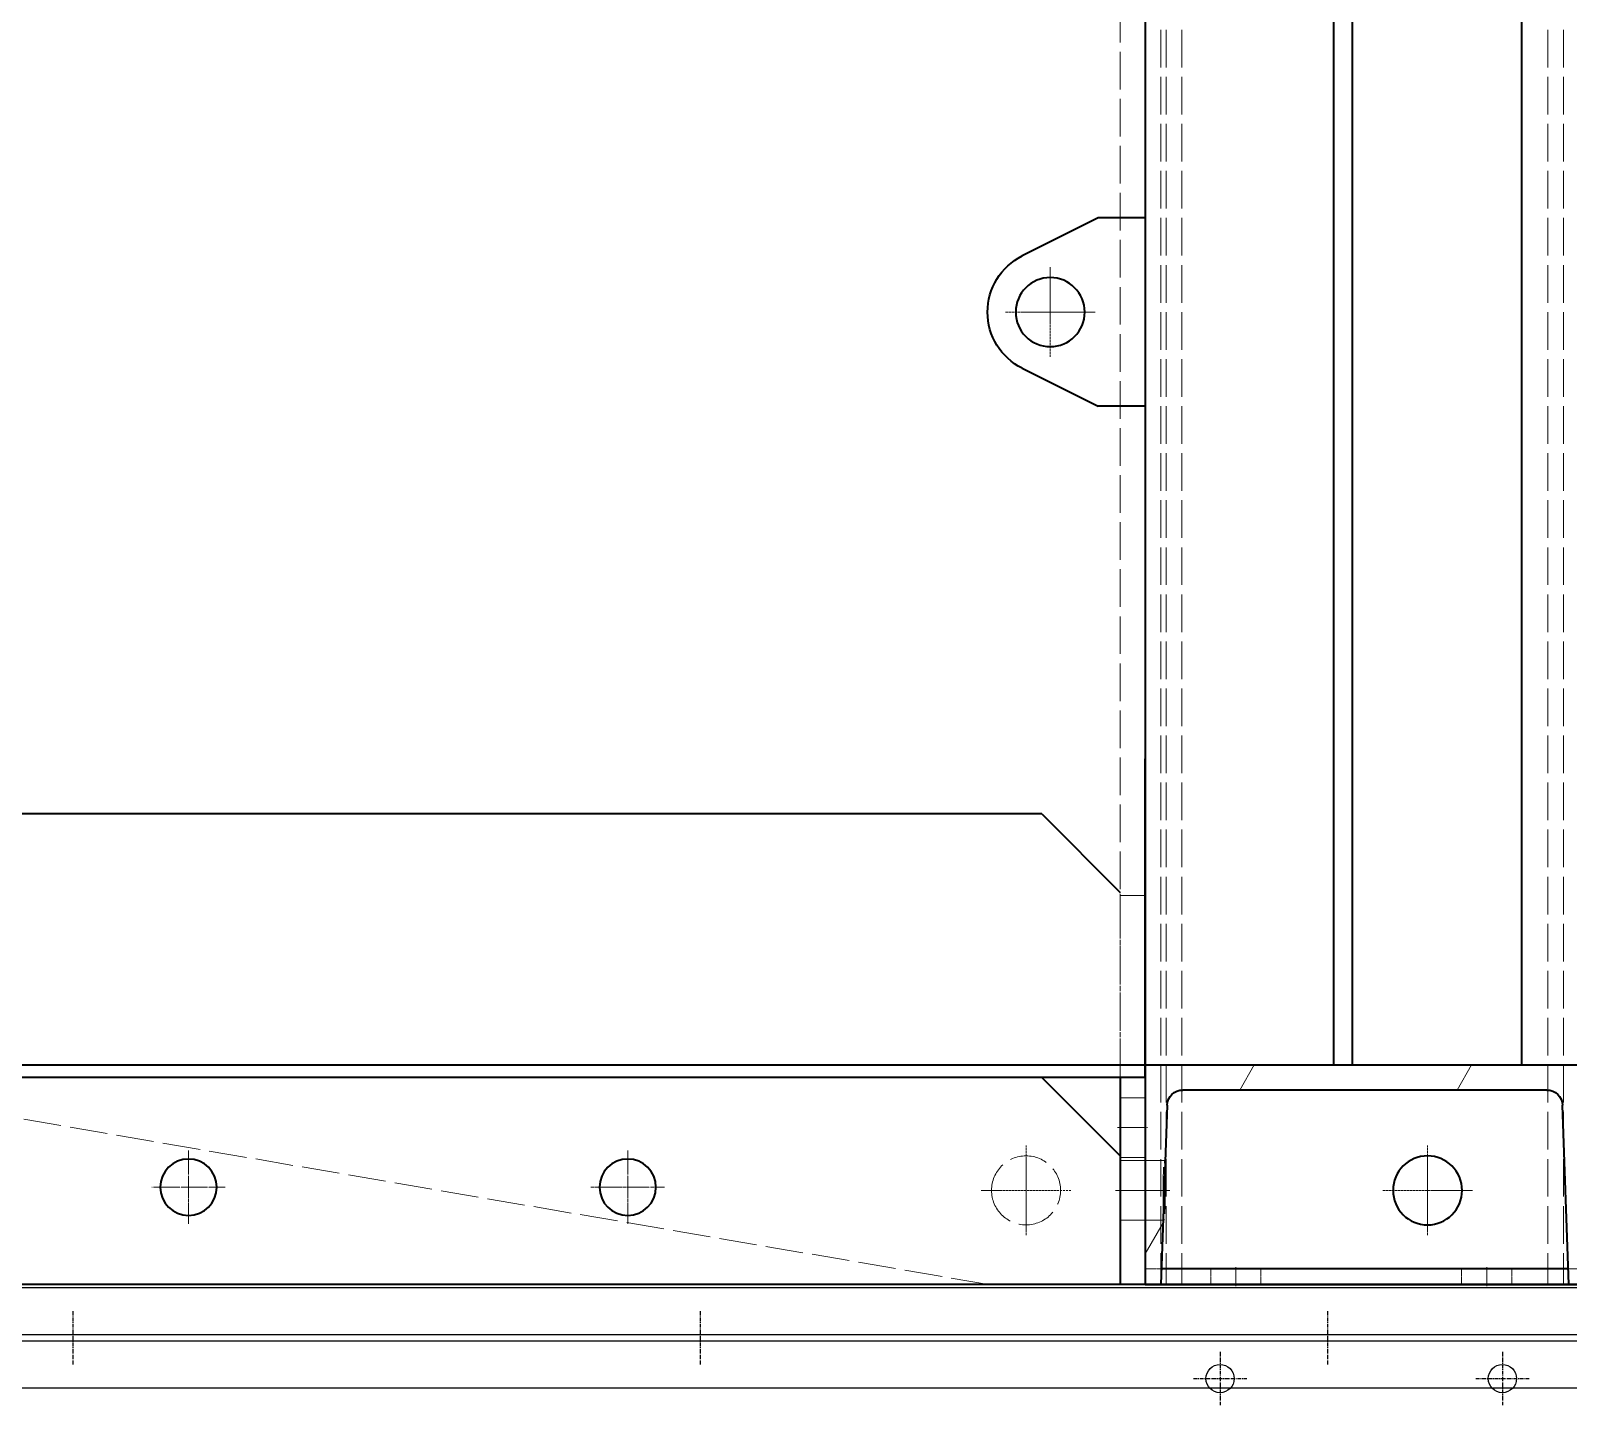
# Model space of a CAD drawing. Header units: millimetres. Extents: x 2773 to 32180, y 2797 to 23592.
# Drawn here: x 13523.5 to 14013.7, y 10016 to 10454.2 of the extents above; entities that cross this region are included whole.
import ezdxf

# ---------------------------------------------------------------- set-up
doc = ezdxf.new("R2010")
doc.units = ezdxf.units.MM
for name, pattern in [('CENTER', [2, 1.25, -0.25, 0.25, -0.25]), ('DASHDOT', [18.5, 12, -3, 0.5, -3]), ('DASHED', [15, 12, -3])]:
    doc.linetypes.add(name, pattern=pattern)
doc.layers.add('center', color=1, linetype='CENTER')

# ---------------------------------------------------------------- blocks, each defined once
blk = doc.blocks.new('A$C55E021B5')
at = {"color": 7, "linetype": 'DASHED', "lineweight": 13}
for p, q in [((586.65, 2140.5), (586.65, 0.5)), ((591.64, 2140.5), (591.64, 0.5)), ((708.36, 2140.5), (708.36, 0.5)), ((713.35, 2140.5), (713.35, 0.5)), ((715, 2140.5), (715, 0.5)), ((720, 1968.48), (720, 172.52)), ((720, 168.07), (720, 1070.5)), ((728, 66.5), (728, 1070.5)), ((770, 0.5), (1362, 101.88))]:
    blk.add_line(p, q, dxfattribs=at)
at = {"color": 7, "lineweight": 35}
for p, q in [((720, 936.5), (720, 70.5)), ((660, 560.85), (660, 70.5)), ((654, 450.11), (654, 70.5)), ((600, 403.04), (600, 70.5)), ((753, 150.5), (1337, 150.5)), ((1370, 70.5), (720, 70.5)), ((720, 66.5), (1370, 66.5)), ((753, 66.5), (1337, 66.5)), ((728, 0.5), (1362, 0.5))]:
    blk.add_line(p, q, dxfattribs=at)
at = {"color": 7, "lineweight": 35, "ltscale": 0.025}
for p, q in [((720, 340.5), (735, 340.5)), ((720, 280.5), (735, 280.5))]:
    blk.add_line(p, q, dxfattribs=at)
at = {"color": 7, "linetype": 'DASHED', "lineweight": 13, "ltscale": 0.1}
blk.add_line((720, 340.5), (720, 280.5), dxfattribs=at)
at = {"color": 7, "lineweight": 35, "ltscale": 0.045137}
for p, q in [((735, 340.5), (759.22, 328.39)), ((759.22, 292.61), (735, 280.5))]:
    blk.add_line(p, q, dxfattribs=at)
at = {"color": 7, "linetype": 'DASHDOT', "lineweight": 13, "ltscale": 0.047667}
for p, q in [((750.28, 324.8), (750.28, 296.2)), ((735.98, 310.5), (764.58, 310.5)), ((630, 44.8), (630, 16.2)), ((758, 44.8), (758, 16.2)), ((615.7, 30.5), (644.3, 30.5)), ((743.7, 30.5), (772.3, 30.5))]:
    blk.add_line(p, q, dxfattribs=at)
at = {"color": 7, "lineweight": 35, "ltscale": 0.17003}
blk.add_line((720, 172.52), (720, 70.5), dxfattribs=at)
at = {"color": 7, "lineweight": 35, "ltscale": 0.16261}
blk.add_line((720, 70.5), (720, 168.07), dxfattribs=at)
at = {"color": 7, "lineweight": 35, "ltscale": 0.058926}
for p, q in [((753, 150.5), (728, 125.5)), ((753, 66.5), (728, 41.5))]:
    blk.add_line(p, q, dxfattribs=at)
at = {"color": 7, "linetype": 'DASHED', "lineweight": 13, "ltscale": 0.013333}
for p, q in [((720, 124.51), (728, 124.51)), ((728, 60), (720, 60)), ((728, 41), (720, 41)), ((720, 40), (728, 40)), ((720, 21), (728, 21))]:
    blk.add_line(p, q, dxfattribs=at)
at = {"color": 7, "linetype": 'DASHED', "lineweight": 13, "ltscale": 0.14}
blk.add_line((728, 41.5), (728, 125.5), dxfattribs=at)
at = {"color": 7, "lineweight": 35, "ltscale": 0.233334}
for p, q in [((720, 70.5), (580, 70.5)), ((580, 0.5), (720, 0.5)), ((720, 0.5), (580, 0.5)), ((720, 0.5), (580, 0.5))]:
    blk.add_line(p, q, dxfattribs=at)
at = {"color": 7, "linetype": 'DASHED', "lineweight": 13, "ltscale": 0.09}
blk.add_line((600, 70.5), (654, 70.5), dxfattribs=at)
at = {"color": 7, "lineweight": 13, "ltscale": 0.015396}
for p, q in [((620.58, 62.5), (615.97, 70.5)), ((689.87, 62.5), (685.25, 70.5))]:
    blk.add_line(p, q, dxfattribs=at)
at = {"color": 7, "linetype": 'DASHED', "lineweight": 13, "ltscale": 0.01}
blk.add_line((654, 70.5), (660, 70.5), dxfattribs=at)
at = {"color": 7, "linetype": 'DASHED', "lineweight": 13, "ltscale": 0.116667}
blk.add_line((720, 70.5), (720, 0.5), dxfattribs=at)
at = {"color": 7, "lineweight": 35, "ltscale": 0.116667}
blk.add_line((720, 70.5), (720, 0.5), dxfattribs=at)
at = {"color": 7, "lineweight": 35, "ltscale": 0.006667}
blk.add_line((720, 66.5), (720, 70.5), dxfattribs=at)
at = {"color": 7, "linetype": 'DASHED', "lineweight": 13, "ltscale": 0.006667}
blk.add_line((720, 66.5), (720, 70.5), dxfattribs=at)
at = {"color": 7, "lineweight": 35, "ltscale": 0.11}
for p, q in [((720, 66.5), (720, 0.5)), ((728, 66.5), (728, 0.5))]:
    blk.add_line(p, q, dxfattribs=at)
at = {"color": 7, "lineweight": 35, "ltscale": 0.013333}
for p, q in [((720, 66.5), (728, 66.5)), ((720, 0.5), (728, 0.5))]:
    blk.add_line(p, q, dxfattribs=at)
at = {"color": 7, "lineweight": 35, "ltscale": 0.193355}
blk.add_line((591.99, 62.5), (708.01, 62.5), dxfattribs=at)
at = {"color": 7, "lineweight": 35, "ltscale": 0.095349}
for p, q in [((585, 0.5), (587, 57.67)), ((713, 57.67), (715, 0.5))]:
    blk.add_line(p, q, dxfattribs=at)
at = {"color": 7, "linetype": 'DASHDOT', "lineweight": 13, "ltscale": 0.016}
blk.add_line((728.8, 50.5), (719.2, 50.5), dxfattribs=at)
at = {"color": 7, "linetype": 'DASHED', "lineweight": 13, "ltscale": 0.010632}
blk.add_line((713.62, 40), (720, 40), dxfattribs=at)
at = {"color": 7, "linetype": 'DASHED', "lineweight": 13, "ltscale": 0.010079}
for p, q in [((720, 40), (713.95, 40)), ((720, 21), (713.95, 21))]:
    blk.add_line(p, q, dxfattribs=at)
at = {"color": 7, "lineweight": 35, "ltscale": 0.068333}
blk.add_line((728, 41.5), (728, 0.5), dxfattribs=at)
at = {"color": 7, "linetype": 'DASHDOT', "lineweight": 13, "ltscale": 0.039}
for p, q in [((885, 43.2), (885, 19.8)), ((1025, 43.2), (1025, 19.8)), ((873.3, 31.5), (896.7, 31.5)), ((1013.3, 31.5), (1036.7, 31.5))]:
    blk.add_line(p, q, dxfattribs=at)
at = {"color": 7, "linetype": 'DASHDOT', "lineweight": 13, "ltscale": 0.02876}
blk.add_line((712.18, 30.5), (729.44, 30.5), dxfattribs=at)
at = {"color": 7, "linetype": 'DASHED', "lineweight": 13, "ltscale": 0.009527}
blk.add_line((714.28, 21), (720, 21), dxfattribs=at)
at = {"color": 7, "lineweight": 13, "ltscale": 0.018955}
blk.add_line((720, 10.31), (714.31, 20.16), dxfattribs=at)
at = {"color": 7, "linetype": 'DASHED', "lineweight": 13, "ltscale": 0.008625}
blk.add_line((580, 5.5), (585.17, 5.5), dxfattribs=at)
blk.add_line((580, 5.5), (585.17, 5.5), dxfattribs=at)
at = {"color": 7, "lineweight": 35, "ltscale": 0.216085}
blk.add_line((585.17, 5.5), (714.83, 5.5), dxfattribs=at)
blk.add_line((585.17, 5.5), (714.83, 5.5), dxfattribs=at)
at = {"color": 7, "linetype": 'DASHED', "lineweight": 13, "ltscale": 0.008333}
for p, q in [((603.14, 0.5), (603.14, 5.5)), ((603.14, 0.5), (603.14, 5.5)), ((619.14, 0.5), (619.14, 5.5)), ((619.14, 0.5), (619.14, 5.5)), ((683.14, 0.5), (683.14, 5.5)), ((683.14, 0.5), (683.14, 5.5)), ((699.14, 0.5), (699.14, 5.5)), ((699.14, 0.5), (699.14, 5.5)), ((720, 5.5), (720, 0.5)), ((720, 5.5), (720, 0.5))]:
    blk.add_line(p, q, dxfattribs=at)
at = {"color": 7, "linetype": 'DASHDOT', "lineweight": 13, "ltscale": 0.01}
for p, q in [((611.14, 0), (611.14, 6)), ((691.14, 0), (691.14, 6))]:
    blk.add_line(p, q, dxfattribs=at)
at = {"color": 7, "linetype": 'DASHED', "lineweight": 13, "ltscale": 0.008624}
blk.add_line((714.83, 5.5), (720, 5.5), dxfattribs=at)
blk.add_line((714.83, 5.5), (720, 5.5), dxfattribs=at)
at = {"color": 7, "lineweight": 35, "ltscale": 0.008334}
blk.add_line((715, 0.5), (720, 0.5), dxfattribs=at)
at = {"color": 7, "lineweight": 35}
for centre, radius in [((750.28, 310.5), 11), ((630, 30.5), 11), ((885, 31.5), 9), ((1025, 31.5), 9)]:
    blk.add_circle(centre, radius, dxfattribs=at)
at = {"color": 7, "linetype": 'DASHED', "lineweight": 13}
blk.add_circle((758, 30.5), 11, dxfattribs=at)
at = {"color": 7, "lineweight": 35}
for centre, radius, start, end in [((750.28, 310.5), 20, 296.565, 63.4349), ((591.99, 57.5), 5, 90, 178), ((708.01, 57.5), 5, 2, 90)]:
    blk.add_arc(centre, radius, start, end, dxfattribs=at)
at = {"color": 7, "linetype": 'DASHED', "lineweight": 13}
for ratio, start_param, end_param in [(0.034919, 0.00005, 1.070675), (0.034921, 4.212393, 6.283223), (0.034921, 1.0708, 3.14163), (0.034919, 3.141642, 4.212267)]:
    blk.add_ellipse((713.95, 30.5), major_axis=(0, 9.5), ratio=ratio, start_param=start_param, end_param=end_param, dxfattribs=at)
blk = doc.blocks.new('A$C25707C5C')
for centre in [(715.86, 222), (715.86, 222), (715.86, 222), (715.86, 222), (805.86, 222), (805.86, 222), (805.86, 222), (805.86, 222)]:
    blk.add_circle(centre, 4.5)
at = {"layer": 'center'}
for p, q in [((715.86, 230.5), (715.86, 213.5)), ((715.86, 230.5), (715.86, 213.5)), ((805.86, 230.5), (805.86, 213.5)), ((805.86, 230.5), (805.86, 213.5)), ((707.36, 222), (724.36, 222)), ((707.36, 222), (724.36, 222)), ((797.36, 222), (814.36, 222)), ((797.36, 222), (814.36, 222))]:
    blk.add_line(p, q, dxfattribs=at)
blk = doc.blocks.new('A$C35EA48DC')
for p, q in [((99, 24.5), (1085, 24.5)), ((0, 9.5), (1100, 9.5))]:
    blk.add_line(p, q)
at = {"layer": 'center'}
for p, q in [((450, 17), (450, 0)), ((650, 17), (650, 0)), ((850, 17), (850, 0))]:
    blk.add_line(p, q, dxfattribs=at)
blk = doc.blocks.new('1')
at = {"color": 7}
for p, q in [((13086.86, 10036.47), (15486.87, 10036.47)), ((13101.86, 10021.47), (15486.87, 10021.47))]:
    blk.add_line(p, q, dxfattribs=at)
blk.add_blockref('A$C25707C5C', (13186.86, 9802.47))
blk.add_blockref('A$C35EA48DC', (13086.93, 10028.97), dxfattribs=at)
at = {"xscale": -1}
blk.add_blockref('A$C55E021B5', (14598.86, 10053.97), dxfattribs=at)

msp = doc.modelspace()

# ---------------------------------------------------------------- block references
msp.add_blockref('1', (0, 0))

doc.saveas('drawing.dxf')
